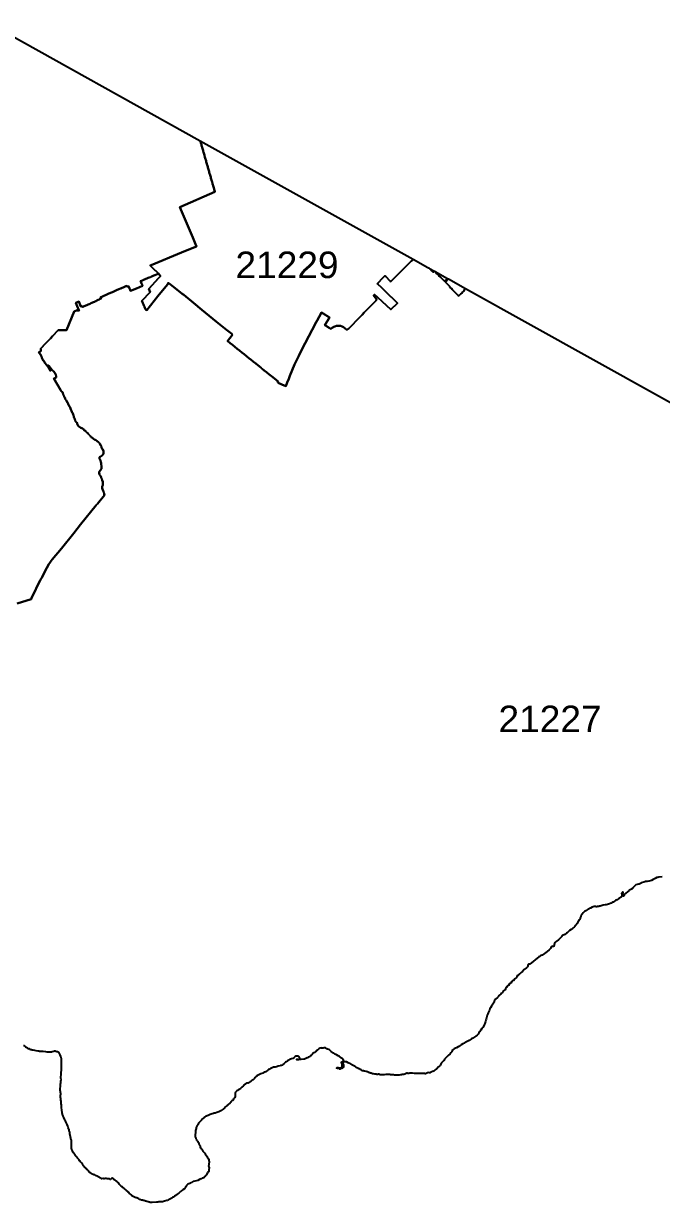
# Model space of a CAD drawing. Header units: inches. Extents: x 1341578 to 1502124, y 557203 to 748561.
# Drawn here: x 1394782 to 1407600, y 563217 to 586907 of the extents above; entities that cross this region are included whole.
import ezdxf
from ezdxf.enums import TextEntityAlignment as Align

# ---------------------------------------------------------------- set-up
doc = ezdxf.new("R2010")
doc.units = ezdxf.units.IN
doc.header["$MEASUREMENT"] = 0
doc.layers.add('Zipcode', color=7, linetype='Continuous')
doc.layers.add('ZipcodeAnno', color=7, linetype='Continuous')
doc.styles.add('Arial', font='arial.ttf')

msp = doc.modelspace()

# ---------------------------------------------------------------- linework, layer by layer
at = {"layer": 'Zipcode'}
for points in [[(1394099, 586907), (1398332, 584551), (1398332, 584551), (1398334, 584544), (1398338, 584531), (1398341, 584522), (1398344, 584512), (1398349, 584493), (1398355, 584474), (1398360, 584454), (1398366, 584435), (1398368, 584425), (1398371, 584416), (1398377, 584397), (1398382, 584377), (1398388, 584358), (1398393, 584339), (1398396, 584329), (1398399, 584320), (1398404, 584301), (1398410, 584281), (1398415, 584262), (1398421, 584243), (1398424, 584233), (1398426, 584224), (1398432, 584204), (1398438, 584185), (1398443, 584166), (1398449, 584147), (1398451, 584137), (1398454, 584128), (1398460, 584108), (1398465, 584089), (1398468, 584079), (1398471, 584070), (1398476, 584051), (1398482, 584031), (1398487, 584012), (1398493, 583993), (1398498, 583974), (1398504, 583955), (1398509, 583935), (1398512, 583926), (1398515, 583916), (1398520, 583897), (1398526, 583878), (1398531, 583858), (1398537, 583839), (1398543, 583820), (1398548, 583801), (1398554, 583782), (1398556, 583772), (1398559, 583762), (1398565, 583743), (1398570, 583724), (1398573, 583714), (1398576, 583705), (1398581, 583685), (1398587, 583666), (1398589, 583657), (1398592, 583647), (1398598, 583628), (1398603, 583609), (1398606, 583599), (1398609, 583589), (1398614, 583570), (1398620, 583551), (1398625, 583532), (1398627, 583525), (1397919, 583220), (1398182, 582609), (1398239, 582475), (1398259, 582429), (1398238, 582421), (1397957, 582304), (1397346, 582050), (1397327, 582043), (1397352, 582019), (1397376, 581995), (1397491, 581882), (1397484, 581879), (1397454, 581866), (1397423, 581853), (1397399, 581843), (1397376, 581833), (1397353, 581823), (1397330, 581813), (1397307, 581803), (1397284, 581794), (1397261, 581784), (1397238, 581774), (1397215, 581764), (1397192, 581754), (1397169, 581744), (1397132, 581729), (1397142, 581706), (1397152, 581683), (1397162, 581660), (1397171, 581637), (1397052, 581586), (1396932, 581535), (1396922, 581558), (1396913, 581581), (1396903, 581604), (1396893, 581627), (1396868, 581616), (1396861, 581632), (1396859, 581637), (1396845, 581631), (1396836, 581627), (1396808, 581615), (1396785, 581605), (1396762, 581595), (1396739, 581585), (1396731, 581582), (1396698, 581567), (1396681, 581560), (1396665, 581553), (1396625, 581536), (1396598, 581524), (1396570, 581512), (1396570, 581512), (1396529, 581494), (1396513, 581487), (1396496, 581480), (1396470, 581469), (1396444, 581457), (1396427, 581450), (1396411, 581443), (1396394, 581436), (1396354, 581418), (1396328, 581407), (1396332, 581398), (1396333, 581395), (1396339, 581381), (1396311, 581367), (1396306, 581365), (1396279, 581352), (1396257, 581341), (1396234, 581331), (1396211, 581320), (1396212, 581318), (1396186, 581307), (1396169, 581300), (1396153, 581292), (1396136, 581285), (1396120, 581278), (1396103, 581271), (1396077, 581260), (1396051, 581248), (1396034, 581241), (1396018, 581234), (1396001, 581227), (1395985, 581220), (1395973, 581215), (1395966, 581217), (1395960, 581231), (1395942, 581223), (1395934, 581220), (1395890, 581322), (1395830, 581297), (1395875, 581194), (1395897, 581142), (1395871, 581131), (1395865, 581145), (1395858, 581147), (1395799, 581122), (1395646, 580746), (1395477, 580746), (1395363, 580625), (1395321, 580581), (1395232, 580487), (1395120, 580370), (1395126, 580366), (1395128, 580357), (1395128, 580345), (1395131, 580334), (1395131, 580326), (1395124, 580316), (1395115, 580310), (1395105, 580308), (1395105, 580307), (1395101, 580305), (1395097, 580307), (1395094, 580307), (1395090, 580306), (1395089, 580302), (1395095, 580288), (1395119, 580256), (1395134, 580233), (1395139, 580222), (1395152, 580191), (1395157, 580177), (1395171, 580147), (1395176, 580138), (1395186, 580127), (1395203, 580101), (1395211, 580089), (1395244, 580049), (1395250, 580042), (1395262, 580022), (1395266, 580023), (1395269, 580022), (1395273, 580017), (1395293, 579970), (1395300, 579959), (1395322, 579925), (1395324, 579926), (1395320, 579939), (1395300, 579971), (1395291, 579991), (1395285, 580008), (1395280, 580022), (1395277, 580033), (1395279, 580036), (1395282, 580036), (1395290, 580028), (1395317, 579992), (1395328, 579982), (1395335, 579971), (1395349, 579954), (1395368, 579934), (1395372, 579931), (1395387, 579915), (1395396, 579902), (1395403, 579895), (1395410, 579887), (1395416, 579875), (1395428, 579850), (1395438, 579818), (1395439, 579808), (1395439, 579802), (1395434, 579794), (1395423, 579786), (1395400, 579776), (1395390, 579771), (1395522, 579545), (1395531, 579532), (1395535, 579523), (1395543, 579515), (1395554, 579508), (1395562, 579500), (1395569, 579487), (1395573, 579474), (1395575, 579463), (1395578, 579453), (1395589, 579431), (1395598, 579407), (1395604, 579397), (1395612, 579389), (1395615, 579383), (1395615, 579373), (1395617, 579362), (1395624, 579352), (1395640, 579336), (1395648, 579326), (1395666, 579290), (1395671, 579279), (1395675, 579269), (1395679, 579259), (1395685, 579248), (1395693, 579239), (1395699, 579223), (1395705, 579211), (1395717, 579189), (1395724, 579170), (1395734, 579148), (1395743, 579122), (1395753, 579103), (1395760, 579094), (1395765, 579084), (1395770, 579072), (1395779, 579053), (1395784, 579042), (1395794, 578998), (1395799, 578986), (1395810, 578963), (1395811, 578953), (1395816, 578938), (1395826, 578913), (1395833, 578904), (1395839, 578896), (1395856, 578881), (1395859, 578871), (1395860, 578859), (1395863, 578852), (1395875, 578834), (1395880, 578822), (1395888, 578814), (1395910, 578797), (1395932, 578784), (1395954, 578775), (1395965, 578768), (1395983, 578757), (1396003, 578739), (1396015, 578732), (1396021, 578727), (1396033, 578710), (1396063, 578683), (1396073, 578673), (1396080, 578664), (1396090, 578654), (1396100, 578642), (1396118, 578624), (1396124, 578617), (1396133, 578605), (1396143, 578595), (1396153, 578587), (1396216, 578545), (1396225, 578540), (1396261, 578517), (1396285, 578494), (1396302, 578481), (1396310, 578476), (1396311, 578474), (1396316, 578463), (1396333, 578430), (1396338, 578418), (1396346, 578397), (1396351, 578388), (1396357, 578375), (1396363, 578363), (1396370, 578354), (1396385, 578322), (1396389, 578298), (1396389, 578288), (1396385, 578266), (1396381, 578254), (1396376, 578241), (1396370, 578232), (1396363, 578225), (1396319, 578200), (1396310, 578192), (1396307, 578184), (1396307, 578180), (1396307, 578172), (1396311, 578159), (1396320, 578141), (1396325, 578127), (1396337, 578092), (1396340, 578079), (1396341, 578068), (1396345, 577999), (1396348, 577974), (1396347, 577961), (1396340, 577950), (1396306, 577905), (1396299, 577892), (1396299, 577889), (1396298, 577881), (1396300, 577870), (1396306, 577849), (1396310, 577839), (1396329, 577817), (1396336, 577805), (1396341, 577791), (1396344, 577778), (1396353, 577755), (1396360, 577728), (1396373, 577697), (1396377, 577684), (1396378, 577673), (1396378, 577650), (1396373, 577627), (1396366, 577615), (1396362, 577605), (1396361, 577594), (1396361, 577584), (1396362, 577573), (1396367, 577552), (1396380, 577515), (1396385, 577505), (1396397, 577474), (1396399, 577467), (1396402, 577450), (1396408, 577430), (1396265, 577253), (1396243, 577226), (1395928, 576843), (1395856, 576751), (1395792, 576668), (1395541, 576358), (1395359, 576134), (1395334, 576107), (1395310, 576071), (1395291, 576040), (1395252, 575969), (1395177, 575829), (1395154, 575785), (1395130, 575740), (1395118, 575717), (1395077, 575639), (1394986, 575451), (1394948, 575380), (1394934, 575337), (1394652, 575253)], [(1394652, 575253), (1394934, 575337), (1394948, 575380), (1394986, 575451), (1395077, 575639), (1395118, 575717), (1395130, 575740), (1395154, 575785), (1395177, 575829), (1395252, 575969), (1395291, 576040), (1395310, 576071), (1395334, 576107), (1395359, 576134), (1395541, 576358), (1395792, 576668), (1395856, 576751), (1395928, 576843), (1396243, 577226), (1396265, 577253), (1396408, 577430), (1396402, 577450), (1396399, 577467), (1396397, 577474), (1396385, 577505), (1396380, 577515), (1396367, 577552), (1396362, 577573), (1396361, 577584), (1396361, 577594), (1396362, 577605), (1396366, 577615), (1396373, 577627), (1396378, 577650), (1396378, 577673), (1396377, 577684), (1396373, 577697), (1396360, 577728), (1396353, 577755), (1396344, 577778), (1396341, 577791), (1396336, 577805), (1396329, 577817), (1396310, 577839), (1396306, 577849), (1396300, 577870), (1396298, 577881), (1396299, 577889), (1396299, 577892), (1396306, 577905), (1396340, 577950), (1396347, 577961), (1396348, 577974), (1396345, 577999), (1396341, 578068), (1396340, 578079), (1396337, 578092), (1396325, 578127), (1396320, 578141), (1396311, 578159), (1396307, 578172), (1396307, 578180), (1396307, 578184), (1396310, 578192), (1396319, 578200), (1396363, 578225), (1396370, 578232), (1396376, 578241), (1396381, 578254), (1396385, 578266), (1396389, 578288), (1396389, 578298), (1396385, 578322), (1396370, 578354), (1396363, 578363), (1396357, 578375), (1396351, 578388), (1396346, 578397), (1396338, 578418), (1396333, 578430), (1396316, 578463), (1396311, 578474), (1396310, 578476), (1396302, 578481), (1396285, 578494), (1396261, 578517), (1396225, 578540), (1396216, 578545), (1396153, 578587), (1396143, 578595), (1396133, 578605), (1396124, 578617), (1396118, 578624), (1396100, 578642), (1396090, 578654), (1396080, 578664), (1396073, 578673), (1396063, 578683), (1396033, 578710), (1396021, 578727), (1396015, 578732), (1396003, 578739), (1395983, 578757), (1395965, 578768), (1395954, 578775), (1395932, 578784), (1395910, 578797), (1395888, 578814), (1395880, 578822), (1395875, 578834), (1395863, 578852), (1395860, 578859), (1395859, 578871), (1395856, 578881), (1395839, 578896), (1395833, 578904), (1395826, 578913), (1395816, 578938), (1395811, 578953), (1395810, 578963), (1395799, 578986), (1395794, 578998), (1395784, 579042), (1395779, 579053), (1395770, 579072), (1395765, 579084), (1395760, 579094), (1395753, 579103), (1395743, 579122), (1395734, 579148), (1395724, 579170), (1395717, 579189), (1395705, 579211), (1395699, 579223), (1395693, 579239), (1395685, 579248), (1395679, 579259), (1395675, 579269), (1395671, 579279), (1395666, 579290), (1395648, 579326), (1395640, 579336), (1395624, 579352), (1395617, 579362), (1395615, 579373), (1395615, 579383), (1395612, 579389), (1395604, 579397), (1395598, 579407), (1395589, 579431), (1395578, 579453), (1395575, 579463), (1395573, 579474), (1395569, 579487), (1395562, 579500), (1395554, 579508), (1395543, 579515), (1395535, 579523), (1395531, 579532), (1395522, 579545), (1395390, 579771), (1395400, 579776), (1395423, 579786), (1395434, 579794), (1395439, 579802), (1395439, 579808), (1395438, 579818), (1395428, 579850), (1395416, 579875), (1395410, 579887), (1395403, 579895), (1395396, 579902), (1395387, 579915), (1395372, 579931), (1395368, 579934), (1395349, 579954), (1395335, 579971), (1395328, 579982), (1395317, 579992), (1395290, 580028), (1395282, 580036), (1395279, 580036), (1395277, 580033), (1395280, 580022), (1395285, 580008), (1395291, 579991), (1395300, 579971), (1395320, 579939), (1395324, 579926), (1395322, 579925), (1395300, 579959), (1395293, 579970), (1395273, 580017), (1395269, 580022), (1395266, 580023), (1395262, 580022), (1395250, 580042), (1395244, 580049), (1395211, 580089), (1395203, 580101), (1395186, 580127), (1395176, 580138), (1395171, 580147), (1395157, 580177), (1395152, 580191), (1395139, 580222), (1395134, 580233), (1395119, 580256), (1395095, 580288), (1395089, 580302), (1395090, 580306), (1395094, 580307), (1395097, 580307), (1395101, 580305), (1395105, 580307), (1395105, 580308), (1395115, 580310), (1395124, 580316), (1395131, 580326), (1395131, 580334), (1395128, 580345), (1395128, 580357), (1395126, 580366), (1395120, 580370), (1395232, 580487), (1395321, 580581), (1395363, 580625), (1395477, 580746), (1395646, 580746), (1395799, 581122), (1395858, 581147), (1395865, 581145), (1395871, 581131), (1395897, 581142), (1395875, 581194), (1395830, 581297), (1395890, 581322), (1395934, 581220), (1395942, 581223), (1395960, 581231), (1395966, 581217), (1395973, 581215), (1395985, 581220), (1396001, 581227), (1396018, 581234), (1396034, 581241), (1396051, 581248), (1396077, 581260), (1396103, 581271), (1396120, 581278), (1396136, 581285), (1396153, 581292), (1396169, 581300), (1396186, 581307), (1396212, 581318), (1396211, 581320), (1396234, 581331), (1396257, 581341), (1396279, 581352), (1396306, 581365), (1396311, 581367), (1396339, 581381), (1396333, 581395), (1396332, 581398), (1396328, 581407), (1396354, 581418), (1396394, 581436), (1396411, 581443), (1396427, 581450), (1396444, 581457), (1396470, 581469), (1396496, 581480), (1396513, 581487), (1396529, 581494), (1396570, 581512), (1396570, 581512), (1396598, 581524), (1396625, 581536), (1396665, 581553), (1396681, 581560), (1396698, 581567), (1396731, 581582), (1396739, 581585), (1396762, 581595), (1396785, 581605), (1396808, 581615), (1396836, 581627), (1396845, 581631), (1396859, 581637), (1396861, 581632), (1396868, 581616), (1396893, 581627), (1396903, 581604), (1396913, 581581), (1396922, 581558), (1396932, 581535), (1397052, 581586), (1397171, 581637), (1397162, 581660), (1397152, 581683), (1397142, 581706), (1397132, 581729), (1397169, 581744), (1397192, 581754), (1397215, 581764), (1397238, 581774), (1397261, 581784), (1397284, 581794), (1397307, 581803), (1397330, 581813), (1397353, 581823), (1397376, 581833), (1397399, 581843), (1397423, 581853), (1397454, 581866), (1397484, 581879), (1397491, 581882), (1397534, 581833), (1397514, 581811), (1397495, 581791), (1397297, 581579), (1397323, 581507), (1397160, 581333), (1397170, 581310), (1397170, 581309), (1397180, 581287), (1397180, 581286), (1397190, 581264), (1397190, 581263), (1397200, 581241), (1397200, 581240), (1397209, 581218), (1397210, 581217), (1397219, 581195), (1397220, 581194), (1397226, 581179), (1397229, 581172), (1397233, 581164), (1397257, 581149), (1397481, 581428), (1397672, 581664), (1397691, 581688), (1397689, 581699), (1397711, 581682), (1397793, 581617), (1397969, 581478), (1398000, 581454), (1398199, 581292), (1398365, 581155), (1398662, 580913), (1398857, 580751), (1398861, 580749), (1398970, 580673), (1398977, 580643), (1398883, 580526), (1398888, 580523), (1398934, 580485), (1398981, 580448), (1399028, 580410), (1399075, 580373), (1399122, 580335), (1399169, 580297), (1399215, 580260), (1399262, 580222), (1399309, 580185), (1399356, 580147), (1399403, 580110), (1399448, 580074), (1399520, 580016), (1399554, 579989), (1399579, 579969), (1399620, 579935), (1399666, 579899), (1399710, 579863), (1399764, 579820), (1399891, 579718), (1399885, 579704), (1399902, 579691), (1399900, 579685), (1399915, 579679), (1400022, 579632), (1400053, 579618), (1400081, 579695), (1400110, 579770), (1400132, 579827), (1400228, 580053), (1400312, 580230), (1400376, 580356), (1400583, 580751), (1400664, 580904), (1400681, 580937), (1400720, 581011), (1400767, 581100), (1400802, 581078), (1400928, 581001), (1400838, 580845), (1400850, 580837), (1400920, 580791), (1400941, 580778), (1400952, 580770), (1400964, 580782), (1400983, 580794), (1401016, 580810), (1401038, 580819), (1401073, 580830), (1401098, 580835), (1401118, 580836), (1401151, 580834), (1401184, 580822), (1401212, 580805), (1401275, 580752), (1401316, 580782), (1401356, 580817), (1401394, 580853), (1401467, 580932), (1401554, 581019), (1401585, 581053), (1401627, 581099), (1401762, 581233), (1401855, 581331), (1401867, 581343), (1401874, 581372), (1401862, 581391), (1401822, 581434), (1401812, 581444), (1401832, 581464), (1401901, 581400), (1402161, 581159), (1402297, 581288), (1402041, 581538), (1401974, 581603), (1401902, 581673), (1401893, 581682), (1402009, 581803), (1402009, 581803), (1402045, 581839), (1402045, 581838), (1402062, 581821), (1402151, 581732), (1402162, 581722), (1402250, 581810), (1402260, 581821), (1402349, 581909), (1402365, 581925), (1402365, 581925), (1402384, 581944), (1402472, 582032), (1402482, 582042), (1402571, 582130), (1402571, 582130), (1402589, 582148), (1402606, 582166), (1402611, 582170), (1402611, 582170), (1402906, 582006), (1402920, 581992), (1402924, 581996), (1402941, 581987), (1402974, 581954), (1403017, 581911), (1403033, 581927), (1403038, 581932), (1403051, 581925), (1403051, 581925), (1403048, 581922), (1403066, 581905), (1403083, 581887), (1403101, 581869), (1403119, 581852), (1403136, 581834), (1403154, 581816), (1403172, 581799), (1403190, 581781), (1403207, 581763), (1403225, 581746), (1403243, 581728), (1403301, 581786), (1403324, 581774), (1403260, 581710), (1403278, 581693), (1403296, 581675), (1403305, 581666), (1403313, 581657), (1403331, 581640), (1403349, 581622), (1403343, 581617), (1403356, 581605), (1403386, 581574), (1403396, 581565), (1403428, 581532), (1403436, 581524), (1403471, 581490), (1403477, 581484), (1403517, 581444), (1403528, 581433), (1403533, 581439), (1403551, 581456), (1403568, 581474), (1403586, 581492), (1403604, 581509), (1403621, 581527), (1403633, 581539), (1403635, 581555), (1403663, 581585), (1408796, 578728)], [(1407617, 569763), (1407550, 569753), (1407527, 569748), (1407510, 569744), (1407473, 569728), (1407447, 569711), (1407434, 569703), (1407402, 569688), (1407353, 569675), (1407347, 569674), (1407315, 569668), (1407309, 569667), (1407298, 569666), (1407279, 569664), (1407264, 569662), (1407247, 569654), (1407203, 569641), (1407190, 569634), (1407178, 569628), (1407166, 569620), (1407157, 569615), (1407144, 569614), (1407137, 569613), (1407114, 569608), (1407088, 569597), (1407051, 569567), (1407038, 569552), (1407036, 569551), (1407027, 569540), (1407023, 569532), (1407014, 569525), (1407008, 569518), (1407006, 569515), (1407006, 569514), (1406994, 569510), (1406983, 569502), (1406972, 569497), (1406955, 569491), (1406949, 569488), (1406920, 569459), (1406853, 569402), (1406849, 569393), (1406845, 569380), (1406836, 569373), (1406834, 569377), (1406831, 569379), (1406821, 569379), (1406817, 569380), (1406814, 569382), (1406812, 569387), (1406814, 569398), (1406817, 569400), (1406823, 569402), (1406824, 569407), (1406823, 569414), (1406819, 569421), (1406820, 569427), (1406826, 569431), (1406830, 569436), (1406833, 569441), (1406834, 569446), (1406832, 569449), (1406825, 569450), (1406819, 569449), (1406810, 569445), (1406804, 569436), (1406801, 569425), (1406802, 569413), (1406803, 569408), (1406806, 569402), (1406806, 569385), (1406804, 569368), (1406802, 569364), (1406796, 569355), (1406788, 569348), (1406746, 569326), (1406708, 569300), (1406691, 569289), (1406674, 569281), (1406660, 569272), (1406633, 569253), (1406622, 569250), (1406608, 569244), (1406588, 569232), (1406556, 569215), (1406516, 569201), (1406491, 569199), (1406468, 569196), (1406431, 569188), (1406411, 569185), (1406391, 569179), (1406370, 569170), (1406355, 569167), (1406340, 569166), (1406318, 569162), (1406303, 569160), (1406291, 569160), (1406272, 569162), (1406246, 569162), (1406205, 569150), (1406174, 569132), (1406161, 569127), (1406146, 569118), (1406131, 569110), (1406090, 569083), (1406079, 569078), (1406065, 569071), (1406051, 569060), (1406028, 569037), (1406005, 569011), (1405989, 568986), (1405983, 568976), (1405979, 568962), (1405972, 568949), (1405967, 568936), (1405966, 568920), (1405962, 568910), (1405952, 568897), (1405942, 568886), (1405931, 568872), (1405920, 568846), (1405910, 568825), (1405885, 568795), (1405874, 568783), (1405859, 568765), (1405845, 568751), (1405827, 568732), (1405813, 568720), (1405786, 568699), (1405756, 568680), (1405732, 568658), (1405718, 568646), (1405703, 568637), (1405690, 568630), (1405657, 568604), (1405615, 568578), (1405599, 568560), (1405545, 568508), (1405531, 568492), (1405486, 568460), (1405465, 568437), (1405452, 568419), (1405446, 568400), (1405443, 568388), (1405439, 568375), (1405435, 568363), (1405431, 568359), (1405431, 568359), (1405425, 568361), (1405418, 568365), (1405406, 568362), (1405395, 568354), (1405386, 568350), (1405379, 568341), (1405375, 568331), (1405368, 568321), (1405356, 568305), (1405345, 568293), (1405301, 568262), (1405250, 568222), (1405201, 568188), (1405186, 568182), (1405171, 568173), (1405158, 568162), (1405136, 568153), (1405135, 568152), (1404954, 568007), (1404948, 568002), (1404927, 568003), (1404922, 567999), (1404916, 567977), (1404917, 567967), (1404908, 567951), (1404890, 567932), (1404845, 567897), (1404805, 567860), (1404784, 567838), (1404757, 567808), (1404751, 567803), (1404742, 567803), (1404737, 567796), (1404736, 567788), (1404724, 567779), (1404709, 567766), (1404708, 567779), (1404702, 567778), (1404694, 567750), (1404685, 567736), (1404657, 567710), (1404636, 567682), (1404634, 567675), (1404620, 567681), (1404615, 567679), (1404595, 567654), (1404574, 567622), (1404558, 567616), (1404548, 567607), (1404528, 567577), (1404519, 567571), (1404506, 567568), (1404493, 567553), (1404484, 567534), (1404476, 567526), (1404469, 567518), (1404467, 567503), (1404463, 567492), (1404455, 567483), (1404449, 567482), (1404430, 567472), (1404418, 567461), (1404411, 567447), (1404404, 567438), (1404389, 567422), (1404370, 567404), (1404356, 567388), (1404340, 567372), (1404327, 567356), (1404305, 567337), (1404266, 567301), (1404248, 567276), (1404238, 567258), (1404236, 567242), (1404228, 567221), (1404187, 567161), (1404166, 567124), (1404155, 567107), (1404144, 567080), (1404129, 567052), (1404120, 567027), (1404114, 567004), (1404103, 566992), (1404096, 566979), (1404092, 566952), (1404084, 566923), (1404079, 566900), (1404073, 566879), (1404067, 566855), (1404061, 566834), (1404041, 566779), (1404013, 566734), (1403992, 566711), (1403968, 566678), (1403956, 566660), (1403940, 566642), (1403928, 566623), (1403917, 566601), (1403897, 566580), (1403872, 566559), (1403851, 566544), (1403807, 566520), (1403785, 566507), (1403736, 566474), (1403708, 566457), (1403684, 566446), (1403657, 566430), (1403641, 566417), (1403608, 566402), (1403579, 566385), (1403554, 566370), (1403528, 566351), (1403513, 566343), (1403484, 566326), (1403463, 566315), (1403432, 566301), (1403413, 566292), (1403397, 566274), (1403402, 566260), (1403387, 566245), (1403371, 566223), (1403355, 566204), (1403312, 566167), (1403271, 566129), (1403244, 566095), (1403232, 566074), (1403232, 566066), (1403229, 566065), (1403224, 566060), (1403213, 566055), (1403194, 566038), (1403185, 566026), (1403177, 566013), (1403163, 565985), (1403152, 565971), (1403137, 565954), (1403126, 565944), (1403113, 565933), (1403085, 565903), (1403072, 565892), (1403053, 565880), (1403047, 565875), (1403040, 565867), (1403028, 565857), (1403027, 565856), (1403009, 565849), (1402997, 565847), (1402969, 565832), (1402949, 565824), (1402936, 565824), (1402928, 565826), (1402898, 565818), (1402862, 565804), (1402855, 565804), (1402836, 565805), (1402797, 565807), (1402789, 565810), (1402752, 565810), (1402711, 565805), (1402699, 565807), (1402689, 565810), (1402667, 565810), (1402652, 565808), (1402636, 565809), (1402600, 565814), (1402564, 565814), (1402546, 565813), (1402524, 565809), (1402503, 565810), (1402492, 565812), (1402482, 565811), (1402456, 565804), (1402441, 565794), (1402425, 565789), (1402418, 565788), (1402399, 565786), (1402388, 565786), (1402375, 565784), (1402354, 565780), (1402329, 565773), (1402312, 565771), (1402300, 565771), (1402267, 565775), (1402237, 565777), (1402215, 565780), (1402156, 565783), (1402146, 565787), (1402136, 565790), (1402124, 565789), (1402112, 565787), (1402102, 565789), (1402088, 565787), (1402073, 565787), (1402060, 565786), (1402031, 565784), (1402017, 565781), (1402002, 565780), (1401986, 565780), (1401947, 565783), (1401937, 565785), (1401923, 565792), (1401913, 565791), (1401902, 565787), (1401884, 565789), (1401876, 565792), (1401839, 565794), (1401812, 565800), (1401792, 565803), (1401778, 565807), (1401765, 565813), (1401753, 565817), (1401741, 565819), (1401728, 565823), (1401718, 565828), (1401704, 565834), (1401694, 565838), (1401684, 565844), (1401670, 565847), (1401640, 565852), (1401626, 565855), (1401610, 565858), (1401595, 565863), (1401575, 565872), (1401566, 565879), (1401554, 565887), (1401543, 565891), (1401533, 565898), (1401519, 565904), (1401508, 565907), (1401496, 565912), (1401477, 565921), (1401469, 565929), (1401463, 565931), (1401450, 565944), (1401445, 565948), (1401432, 565953), (1401419, 565962), (1401404, 565970), (1401381, 565985), (1401368, 565992), (1401360, 565995), (1401351, 566001), (1401321, 566016), (1401305, 566023), (1401269, 566044), (1401263, 566045), (1401243, 566043), (1401231, 566045), (1401225, 566045), (1401218, 566043), (1401207, 566035), (1401202, 566030), (1401200, 566024), (1401200, 566008), (1401208, 565974), (1401209, 565962), (1401208, 565939), (1401205, 565930), (1401197, 565921), (1401191, 565915), (1401180, 565911), (1401166, 565906), (1401154, 565904), (1401143, 565894), (1401135, 565894), (1401128, 565895), (1401123, 565899), (1401117, 565908), (1401110, 565915), (1401105, 565916), (1401099, 565914), (1401093, 565910), (1401092, 565907), (1401072, 565917), (1401077, 565923), (1401082, 565926), (1401090, 565928), (1401102, 565926), (1401124, 565919), (1401130, 565919), (1401154, 565924), (1401166, 565929), (1401182, 565934), (1401186, 565938), (1401186, 565964), (1401183, 565974), (1401179, 566012), (1401174, 566024), (1401174, 566030), (1401181, 566040), (1401192, 566046), (1401209, 566057), (1401214, 566061), (1401215, 566064), (1401214, 566075), (1401213, 566074), (1401184, 566110), (1401173, 566115), (1401167, 566119), (1401155, 566131), (1401129, 566150), (1401120, 566155), (1401103, 566163), (1401071, 566180), (1401057, 566187), (1401040, 566197), (1401025, 566210), (1401016, 566213), (1401008, 566217), (1400965, 566249), (1400923, 566287), (1400914, 566291), (1400888, 566298), (1400876, 566306), (1400856, 566316), (1400843, 566323), (1400831, 566324), (1400824, 566324), (1400803, 566317), (1400780, 566317), (1400770, 566319), (1400758, 566320), (1400746, 566319), (1400736, 566317), (1400727, 566310), (1400715, 566301), (1400688, 566274), (1400678, 566267), (1400660, 566250), (1400650, 566244), (1400641, 566235), (1400632, 566231), (1400613, 566225), (1400602, 566216), (1400582, 566192), (1400578, 566185), (1400568, 566175), (1400561, 566168), (1400550, 566162), (1400539, 566152), (1400511, 566139), (1400485, 566125), (1400478, 566123), (1400465, 566114), (1400428, 566095), (1400411, 566093), (1400361, 566091), (1400348, 566087), (1400334, 566086), (1400310, 566082), (1400297, 566082), (1400283, 566084), (1400271, 566085), (1400267, 566089), (1400268, 566092), (1400274, 566094), (1400286, 566096), (1400300, 566093), (1400307, 566092), (1400319, 566096), (1400329, 566099), (1400339, 566101), (1400341, 566103), (1400337, 566115), (1400326, 566132), (1400321, 566140), (1400313, 566144), (1400307, 566149), (1400295, 566155), (1400262, 566156), (1400255, 566156), (1400242, 566149), (1400230, 566142), (1400218, 566130), (1400193, 566112), (1400165, 566099), (1400146, 566093), (1400100, 566071), (1400088, 566064), (1400058, 566044), (1400047, 566036), (1400037, 566027), (1400022, 566010), (1399993, 565986), (1399982, 565978), (1399963, 565969), (1399946, 565966), (1399936, 565963), (1399899, 565955), (1399885, 565950), (1399874, 565945), (1399863, 565944), (1399838, 565937), (1399824, 565936), (1399813, 565933), (1399804, 565932), (1399767, 565912), (1399744, 565905), (1399722, 565897), (1399707, 565887), (1399695, 565875), (1399688, 565873), (1399654, 565849), (1399649, 565844), (1399627, 565834), (1399616, 565832), (1399614, 565829), (1399603, 565824), (1399595, 565817), (1399551, 565799), (1399536, 565791), (1399508, 565781), (1399493, 565773), (1399477, 565764), (1399468, 565756), (1399463, 565749), (1399452, 565739), (1399438, 565730), (1399420, 565709), (1399409, 565696), (1399394, 565683), (1399377, 565672), (1399348, 565648), (1399337, 565641), (1399321, 565629), (1399316, 565625), (1399308, 565618), (1399299, 565613), (1399291, 565617), (1399281, 565616), (1399268, 565613), (1399254, 565605), (1399241, 565596), (1399229, 565589), (1399223, 565582), (1399209, 565572), (1399204, 565567), (1399199, 565560), (1399171, 565534), (1399163, 565528), (1399155, 565520), (1399142, 565507), (1399122, 565495), (1399109, 565489), (1399079, 565467), (1399066, 565456), (1399064, 565455), (1399052, 565443), (1399043, 565430), (1399037, 565417), (1399033, 565400), (1399033, 565363), (1399031, 565345), (1399025, 565325), (1399016, 565313), (1399011, 565306), (1398997, 565290), (1398993, 565281), (1398984, 565268), (1398968, 565261), (1398961, 565252), (1398945, 565236), (1398939, 565228), (1398932, 565220), (1398889, 565180), (1398877, 565166), (1398867, 565158), (1398849, 565145), (1398840, 565137), (1398832, 565128), (1398818, 565112), (1398802, 565097), (1398794, 565089), (1398773, 565076), (1398753, 565064), (1398743, 565057), (1398706, 565039), (1398667, 565024), (1398631, 565013), (1398622, 565010), (1398609, 565009), (1398598, 565006), (1398569, 564995), (1398529, 564985), (1398516, 564980), (1398502, 564972), (1398456, 564953), (1398441, 564946), (1398430, 564939), (1398422, 564932), (1398413, 564926), (1398379, 564895), (1398374, 564888), (1398358, 564872), (1398344, 564856), (1398300, 564811), (1398281, 564778), (1398265, 564755), (1398263, 564751), (1398256, 564738), (1398251, 564720), (1398248, 564704), (1398247, 564685), (1398240, 564662), (1398237, 564647), (1398235, 564633), (1398232, 564560), (1398231, 564549), (1398233, 564534), (1398236, 564520), (1398241, 564507), (1398247, 564496), (1398256, 564478), (1398258, 564467), (1398264, 564459), (1398278, 564447), (1398282, 564446), (1398287, 564441), (1398300, 564424), (1398303, 564417), (1398301, 564403), (1398305, 564392), (1398312, 564379), (1398313, 564374), (1398319, 564364), (1398328, 564351), (1398330, 564337), (1398334, 564323), (1398342, 564314), (1398345, 564312), (1398358, 564292), (1398365, 564284), (1398373, 564273), (1398378, 564260), (1398386, 564248), (1398393, 564241), (1398408, 564222), (1398418, 564214), (1398425, 564205), (1398433, 564194), (1398446, 564171), (1398470, 564142), (1398473, 564132), (1398498, 564091), (1398503, 564080), (1398506, 564067), (1398507, 564055), (1398510, 564042), (1398513, 564020), (1398508, 563990), (1398505, 563979), (1398504, 563968), (1398501, 563958), (1398500, 563942), (1398502, 563931), (1398511, 563910), (1398512, 563904), (1398504, 563878), (1398502, 563850), (1398495, 563831), (1398487, 563825), (1398481, 563816), (1398468, 563782), (1398463, 563776), (1398461, 563776), (1398452, 563767), (1398439, 563749), (1398437, 563747), (1398427, 563736), (1398414, 563724), (1398410, 563719), (1398407, 563714), (1398402, 563711), (1398392, 563708), (1398382, 563703), (1398372, 563701), (1398371, 563701), (1398349, 563691), (1398332, 563683), (1398317, 563676), (1398285, 563657), (1398226, 563644), (1398192, 563634), (1398176, 563626), (1398173, 563622), (1398156, 563613), (1398149, 563608), (1398126, 563599), (1398126, 563599), (1398103, 563590), (1398082, 563582), (1398078, 563579), (1398072, 563572), (1398057, 563555), (1398041, 563527), (1398027, 563509), (1398024, 563502), (1398013, 563489), (1397984, 563468), (1397972, 563458), (1397960, 563451), (1397955, 563449), (1397936, 563438), (1397923, 563425), (1397916, 563419), (1397910, 563412), (1397886, 563396), (1397872, 563383), (1397858, 563372), (1397850, 563367), (1397842, 563359), (1397812, 563342), (1397791, 563321), (1397776, 563314), (1397761, 563305), (1397749, 563295), (1397734, 563290), (1397720, 563284), (1397707, 563277), (1397700, 563275), (1397682, 563260), (1397675, 563256), (1397662, 563252), (1397617, 563241), (1397597, 563233), (1397587, 563231), (1397577, 563230), (1397566, 563230), (1397503, 563227), (1397477, 563221), (1397453, 563219), (1397363, 563218), (1397336, 563217), (1397325, 563217), (1397311, 563221), (1397303, 563222), (1397289, 563227), (1397259, 563235), (1397238, 563239), (1397230, 563241), (1397217, 563249), (1397202, 563256), (1397187, 563258), (1397170, 563259), (1397155, 563263), (1397120, 563275), (1397095, 563290), (1397082, 563294), (1397058, 563306), (1397045, 563310), (1397023, 563315), (1396984, 563337), (1396972, 563345), (1396960, 563352), (1396959, 563352), (1396945, 563368), (1396936, 563374), (1396929, 563381), (1396910, 563396), (1396910, 563396), (1396903, 563407), (1396903, 563407), (1396893, 563415), (1396893, 563415), (1396885, 563428), (1396884, 563428), (1396845, 563463), (1396832, 563477), (1396808, 563489), (1396808, 563489), (1396804, 563495), (1396804, 563495), (1396795, 563501), (1396781, 563509), (1396772, 563519), (1396756, 563534), (1396737, 563547), (1396728, 563558), (1396728, 563558), (1396725, 563562), (1396725, 563562), (1396716, 563567), (1396716, 563567), (1396704, 563583), (1396704, 563583), (1396701, 563585), (1396701, 563585), (1396694, 563604), (1396694, 563604), (1396684, 563614), (1396665, 563630), (1396654, 563637), (1396642, 563643), (1396631, 563654), (1396623, 563660), (1396616, 563663), (1396605, 563671), (1396593, 563683), (1396581, 563690), (1396575, 563696), (1396563, 563702), (1396554, 563701), (1396536, 563686), (1396526, 563680), (1396520, 563680), (1396507, 563689), (1396498, 563691), (1396487, 563690), (1396463, 563691), (1396443, 563700), (1396432, 563700), (1396418, 563696), (1396415, 563695), (1396405, 563693), (1396396, 563694), (1396385, 563697), (1396375, 563699), (1396351, 563693), (1396345, 563693), (1396336, 563701), (1396316, 563714), (1396305, 563719), (1396295, 563727), (1396283, 563732), (1396271, 563738), (1396263, 563744), (1396243, 563754), (1396235, 563760), (1396213, 563769), (1396192, 563774), (1396182, 563778), (1396159, 563786), (1396152, 563790), (1396144, 563796), (1396123, 563815), (1396109, 563821), (1396101, 563829), (1396100, 563829), (1396099, 563831), (1396096, 563834), (1396093, 563844), (1396088, 563853), (1396088, 563853), (1396088, 563853), (1396080, 563859), (1396071, 563863), (1396065, 563867), (1396057, 563877), (1396050, 563886), (1396050, 563886), (1396050, 563886), (1396041, 563895), (1396033, 563905), (1396033, 563905), (1396033, 563905), (1396023, 563913), (1396015, 563919), (1396009, 563929), (1396000, 563940), (1395995, 563947), (1395989, 563959), (1395982, 563968), (1395981, 563968), (1395981, 563968), (1395971, 563976), (1395963, 563984), (1395946, 564013), (1395939, 564022), (1395939, 564022), (1395939, 564022), (1395929, 564031), (1395919, 564044), (1395919, 564044), (1395919, 564044), (1395909, 564054), (1395896, 564072), (1395884, 564088), (1395882, 564092), (1395882, 564092), (1395882, 564092), (1395874, 564099), (1395867, 564109), (1395867, 564109), (1395867, 564109), (1395846, 564130), (1395840, 564139), (1395833, 564148), (1395832, 564153), (1395827, 564162), (1395827, 564162), (1395827, 564162), (1395820, 564170), (1395814, 564179), (1395814, 564179), (1395814, 564179), (1395804, 564187), (1395782, 564216), (1395778, 564225), (1395778, 564225), (1395778, 564225), (1395773, 564230), (1395769, 564240), (1395766, 564242), (1395764, 564253), (1395760, 564265), (1395755, 564280), (1395749, 564290), (1395747, 564298), (1395746, 564319), (1395744, 564334), (1395744, 564361), (1395742, 564375), (1395742, 564398), (1395743, 564424), (1395746, 564446), (1395745, 564459), (1395744, 564469), (1395741, 564482), (1395741, 564482), (1395741, 564482), (1395735, 564487), (1395734, 564493), (1395731, 564503), (1395723, 564538), (1395715, 564593), (1395709, 564629), (1395700, 564656), (1395696, 564674), (1395689, 564694), (1395688, 564703), (1395680, 564724), (1395673, 564750), (1395673, 564751), (1395661, 564785), (1395653, 564798), (1395632, 564839), (1395625, 564855), (1395617, 564869), (1395613, 564879), (1395593, 564924), (1395585, 564936), (1395581, 564947), (1395569, 564970), (1395565, 564979), (1395562, 564994), (1395559, 565008), (1395558, 565020), (1395555, 565043), (1395552, 565053), (1395549, 565068), (1395548, 565079), (1395544, 565117), (1395543, 565142), (1395543, 565177), (1395543, 565180), (1395540, 565196), (1395538, 565234), (1395536, 565244), (1395535, 565250), (1395533, 565270), (1395533, 565271), (1395532, 565298), (1395532, 565299), (1395530, 565313), (1395527, 565324), (1395525, 565334), (1395526, 565364), (1395527, 565375), (1395531, 565385), (1395531, 565398), (1395529, 565413), (1395527, 565425), (1395525, 565441), (1395520, 565470), (1395519, 565506), (1395521, 565546), (1395522, 565584), (1395524, 565597), (1395528, 565613), (1395534, 565654), (1395538, 565687), (1395534, 565711), (1395532, 565726), (1395532, 565742), (1395535, 565781), (1395537, 565830), (1395541, 565875), (1395543, 565915), (1395542, 565958), (1395544, 566028), (1395542, 566055), (1395541, 566113), (1395538, 566124), (1395536, 566140), (1395534, 566150), (1395519, 566182), (1395513, 566191), (1395508, 566202), (1395503, 566211), (1395498, 566220), (1395498, 566221), (1395491, 566229), (1395491, 566229), (1395491, 566229), (1395467, 566240), (1395452, 566244), (1395432, 566251), (1395419, 566254), (1395404, 566255), (1395388, 566252), (1395357, 566245), (1395342, 566237), (1395328, 566233), (1395297, 566234), (1395274, 566235), (1395253, 566239), (1395227, 566241), (1395176, 566247), (1395104, 566253), (1395091, 566255), (1395077, 566256), (1395034, 566265), (1395010, 566268), (1394974, 566275), (1394953, 566278), (1394940, 566283), (1394928, 566286), (1394916, 566288), (1394911, 566289), (1394900, 566300), (1394893, 566304), (1394874, 566306), (1394865, 566311), (1394858, 566318), (1394845, 566325), (1394836, 566331), (1394829, 566341), (1394829, 566341), (1394829, 566341), (1394820, 566350), (1394803, 566363), (1394792, 566365), (1394782, 566365)]]:
    msp.add_lwpolyline(points, dxfattribs=at)
for points in [[(1402589, 582148), (1402571, 582130), (1402571, 582130), (1402482, 582042), (1402472, 582032), (1402384, 581944), (1402365, 581925), (1402365, 581925), (1402349, 581909), (1402260, 581821), (1402250, 581810), (1402162, 581722), (1402151, 581732), (1402062, 581821), (1402045, 581838), (1402045, 581839), (1402009, 581803), (1402009, 581803), (1401893, 581682), (1401902, 581673), (1401974, 581603), (1402041, 581538), (1402297, 581288), (1402161, 581159), (1401901, 581400), (1401832, 581464), (1401812, 581444), (1401822, 581434), (1401862, 581391), (1401874, 581372), (1401867, 581343), (1401855, 581331), (1401762, 581233), (1401627, 581099), (1401585, 581053), (1401554, 581019), (1401467, 580932), (1401394, 580853), (1401356, 580817), (1401316, 580782), (1401275, 580752), (1401212, 580805), (1401184, 580822), (1401151, 580834), (1401118, 580836), (1401098, 580835), (1401073, 580830), (1401038, 580819), (1401016, 580810), (1400983, 580794), (1400964, 580782), (1400952, 580770), (1400941, 580778), (1400920, 580791), (1400850, 580837), (1400838, 580845), (1400928, 581001), (1400802, 581078), (1400767, 581100), (1400720, 581011), (1400681, 580937), (1400664, 580904), (1400583, 580751), (1400376, 580356), (1400312, 580230), (1400228, 580053), (1400132, 579827), (1400110, 579770), (1400081, 579695), (1400053, 579618), (1400022, 579632), (1399915, 579679), (1399900, 579685), (1399902, 579691), (1399885, 579704), (1399891, 579718), (1399764, 579820), (1399710, 579863), (1399666, 579899), (1399620, 579935), (1399579, 579969), (1399554, 579989), (1399520, 580016), (1399448, 580074), (1399403, 580110), (1399356, 580147), (1399309, 580185), (1399262, 580222), (1399215, 580260), (1399169, 580297), (1399122, 580335), (1399075, 580373), (1399028, 580410), (1398981, 580448), (1398934, 580485), (1398888, 580523), (1398883, 580526), (1398977, 580643), (1398970, 580673), (1398861, 580749), (1398857, 580751), (1398662, 580913), (1398365, 581155), (1398199, 581292), (1398000, 581454), (1397969, 581478), (1397793, 581617), (1397711, 581682), (1397689, 581699), (1397691, 581688), (1397672, 581664), (1397481, 581428), (1397257, 581149), (1397233, 581164), (1397229, 581172), (1397226, 581179), (1397220, 581194), (1397219, 581195), (1397210, 581217), (1397209, 581218), (1397200, 581240), (1397200, 581241), (1397190, 581263), (1397190, 581264), (1397180, 581286), (1397180, 581287), (1397170, 581309), (1397170, 581310), (1397160, 581333), (1397323, 581507), (1397297, 581579), (1397495, 581791), (1397514, 581811), (1397534, 581833), (1397491, 581882), (1397376, 581995), (1397352, 582019), (1397327, 582043), (1397346, 582050), (1397957, 582304), (1398238, 582421), (1398259, 582429), (1398239, 582475), (1398182, 582609), (1397919, 583220), (1398627, 583525), (1398625, 583532), (1398620, 583551), (1398614, 583570), (1398609, 583589), (1398606, 583599), (1398603, 583609), (1398598, 583628), (1398592, 583647), (1398589, 583657), (1398587, 583666), (1398581, 583685), (1398576, 583705), (1398573, 583714), (1398570, 583724), (1398565, 583743), (1398559, 583762), (1398556, 583772), (1398554, 583782), (1398548, 583801), (1398543, 583820), (1398537, 583839), (1398531, 583858), (1398526, 583878), (1398520, 583897), (1398515, 583916), (1398512, 583926), (1398509, 583935), (1398504, 583955), (1398498, 583974), (1398493, 583993), (1398487, 584012), (1398482, 584031), (1398476, 584051), (1398471, 584070), (1398468, 584079), (1398465, 584089), (1398460, 584108), (1398454, 584128), (1398451, 584137), (1398449, 584147), (1398443, 584166), (1398438, 584185), (1398432, 584204), (1398426, 584224), (1398424, 584233), (1398421, 584243), (1398415, 584262), (1398410, 584281), (1398404, 584301), (1398399, 584320), (1398396, 584329), (1398393, 584339), (1398388, 584358), (1398382, 584377), (1398377, 584397), (1398371, 584416), (1398368, 584425), (1398366, 584435), (1398360, 584454), (1398355, 584474), (1398349, 584493), (1398344, 584512), (1398341, 584522), (1398338, 584531), (1398334, 584544), (1398332, 584551), (1398332, 584551), (1402611, 582170), (1402611, 582170), (1402606, 582166)], [(1402924, 581996), (1402920, 581992), (1402906, 582006)], [(1403033, 581927), (1403017, 581911), (1402974, 581954), (1402941, 581987), (1403038, 581932)], [(1403301, 581786), (1403243, 581728), (1403225, 581746), (1403207, 581763), (1403190, 581781), (1403172, 581799), (1403154, 581816), (1403136, 581834), (1403119, 581852), (1403101, 581869), (1403083, 581887), (1403066, 581905), (1403048, 581922), (1403051, 581925), (1403051, 581925)], [(1403533, 581439), (1403528, 581433), (1403517, 581444), (1403477, 581484), (1403471, 581490), (1403436, 581524), (1403428, 581532), (1403396, 581565), (1403386, 581574), (1403356, 581605), (1403343, 581617), (1403349, 581622), (1403331, 581640), (1403313, 581657), (1403305, 581666), (1403296, 581675), (1403278, 581693), (1403260, 581710), (1403324, 581774), (1403663, 581585), (1403635, 581555), (1403633, 581539), (1403621, 581527), (1403604, 581509), (1403586, 581492), (1403568, 581474), (1403551, 581456)]]:
    msp.add_lwpolyline(points, close=True, dxfattribs=at)

# ---------------------------------------------------------------- texts
at = {"layer": 'ZipcodeAnno', "color": 18, "style": 'Arial'}
for s, p in [('21229', (1400076, 581632)), ('21227', (1405362, 572507))]:
    msp.add_text(s, height=533.3, dxfattribs=at).set_placement(p, align=Align.BOTTOM_CENTER)

doc.saveas('drawing.dxf')
